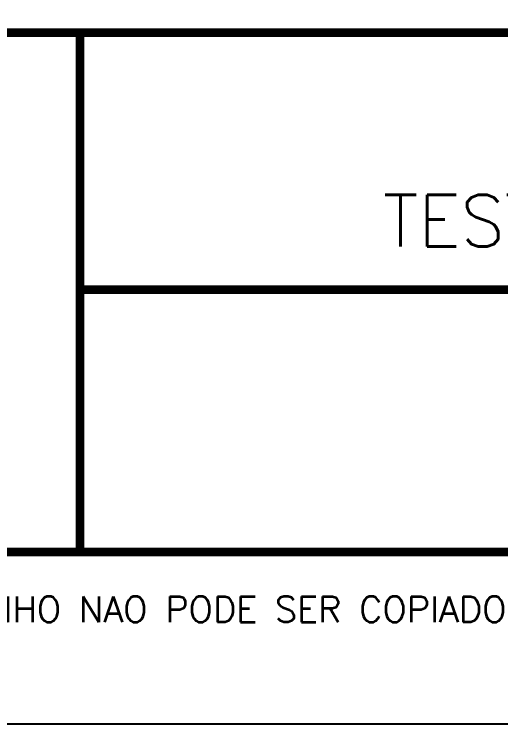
# Model space of a CAD drawing. Header units: feet. Extents: x -46890 to -45898, y -3252 to -1955.
# Drawn here: x -46033.47 to -46005.23, y -2251.05 to -2209.88 of the extents above; entities that cross this region are included whole.
import ezdxf
from ezdxf.enums import TextEntityAlignment as Align

# ---------------------------------------------------------------- set-up
doc = ezdxf.new("R2010")
doc.units = ezdxf.units.FT
doc.header["$MEASUREMENT"] = 0
for name, color, linetype in [('62_FORMATO', 2, 'Continuous'), ('CONTORNO', 3, 'Continuous'), ('FORMATO', 8, 'Continuous')]:
    doc.layers.add(name, color=color, linetype=linetype)
doc.styles.add('ROMANS', font='romans.shx', dxfattribs={"height": 3})

msp = doc.modelspace()

# ---------------------------------------------------------------- linework, layer by layer
at = {"layer": '62_FORMATO', "color": 7, "linetype": 'Continuous'}
msp.add_lwpolyline([(-46316.305, -2251.048), (-45897.781, -2251.048), (-45897.781, -1955.092), (-46316.305, -1955.092), (-46316.305, -2251.048)], dxfattribs=at)
at = {"layer": '62_FORMATO', "color": 7, "const_width": 0.498}
msp.add_lwpolyline([(-45907.746, -1965.057), (-46291.393, -1965.057), (-46291.393, -2241.084), (-45907.746, -2241.084)], close=True, dxfattribs=at)
at = {"layer": 'FORMATO', "const_width": 0.5}
for points in [[(-45907.778, -2210.944), (-46059.377, -2210.944)], [(-46029.647, -2225.864), (-45947.988, -2225.864)]]:
    msp.add_lwpolyline(points, dxfattribs=at)
at = {"layer": 'FORMATO'}
msp.add_lwpolyline([(-46029.647, -2241.048, 0.5, 0.5, 0), (-46029.647, -2210.944, 0.5, 0.5, 0)], format="xyseb", dxfattribs=at)

# ---------------------------------------------------------------- texts
at = {"layer": 'CONTORNO', "style": 'ROMANS'}
msp.add_text('TESTE DE ESTANQUEIDADE', height=3, dxfattribs=at).set_placement((-45985.904, -2223.363), align=Align.CENTER)
at = {"layer": 'FORMATO', "style": 'ROMANS'}
msp.add_text('ESTE DESENHO NAO PODE SER COPIADO, MODIFICADO OU UTILIZADO POR TERCEIROS SEM A AUTORIZACAO DA AALBORG INDUSTRIES S.A.', height=1.5, dxfattribs=at).set_placement((-45907.764, -2245.153), align=Align.RIGHT)

doc.saveas('drawing.dxf')
